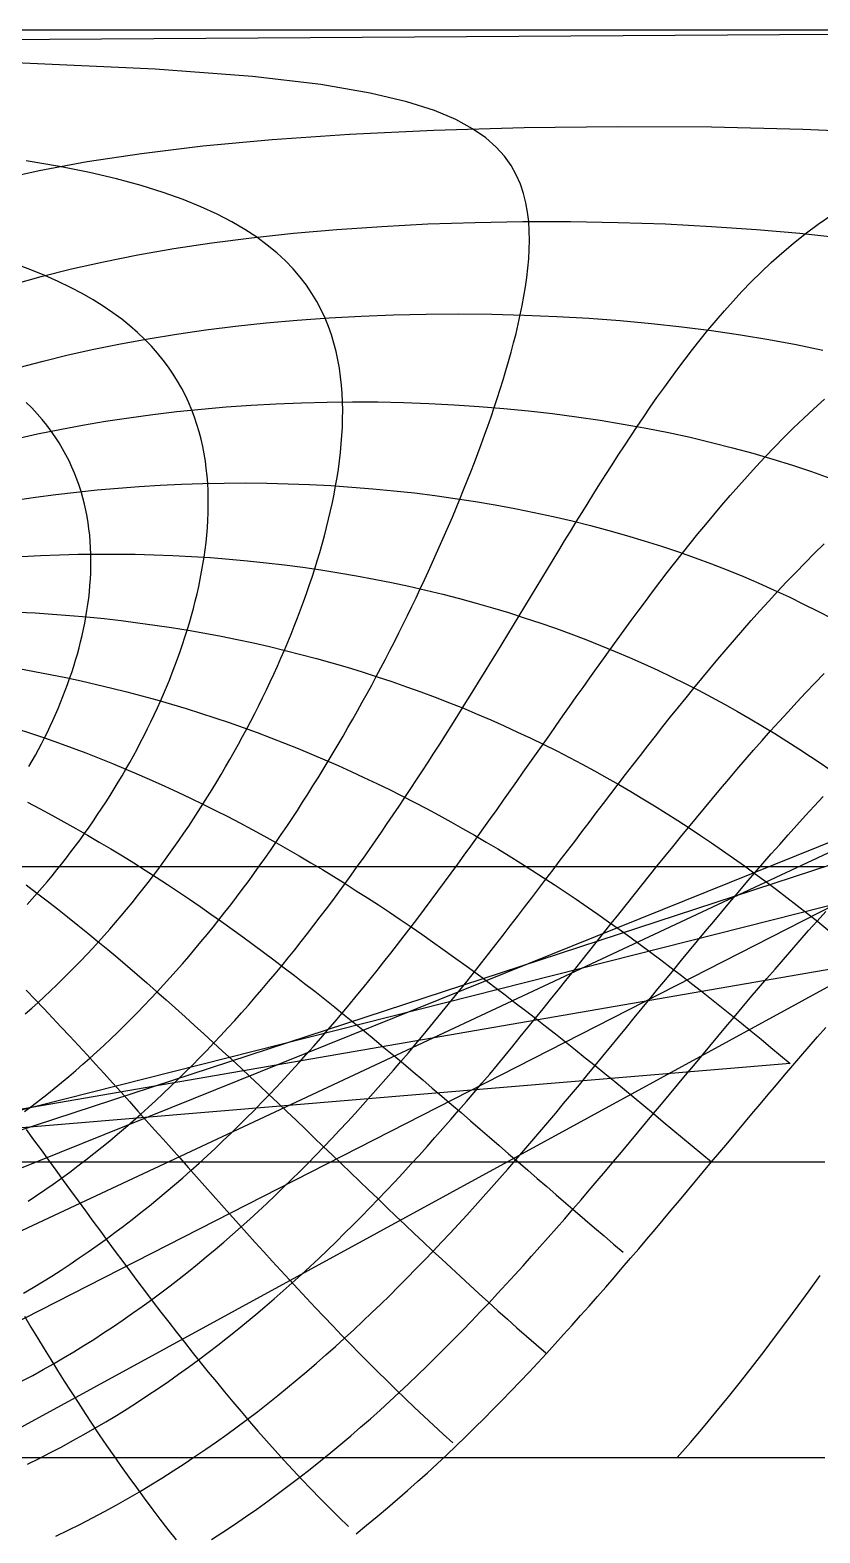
# Model space of a CAD drawing. Header units: millimetres. Extents: x -267 to 267, y -134 to 134.
# Drawn here: x 53.1 to 146.3, y -43.8 to 133.5 of the extents above; entities that cross this region are included whole.
import ezdxf

# ---------------------------------------------------------------- set-up
doc = ezdxf.new("R2010")
doc.units = ezdxf.units.MM
doc.layers.add('ENGRAVE', color=7, linetype='Continuous')
doc.layers.add('GUIDE', color=3, linetype='Continuous')

msp = doc.modelspace()

# ---------------------------------------------------------------- linework, layer by layer
at = {"layer": 'ENGRAVE'}
for points in [[(227.6253, 133.5177), (0, 132.0342)], [(82.1161, 37.6798), (82.757, 38.6189), (83.3926, 39.5629), (84.0229, 40.5116), (84.6479, 41.4649), (85.2677, 42.4228), (85.8823, 43.385), (86.4918, 44.3517), (87.0963, 45.3226), (87.6956, 46.2977), (88.2899, 47.277), (88.8793, 48.2602), (89.4636, 49.2474), (90.043, 50.2384), (90.6175, 51.2333), (91.1871, 52.2318), (91.7518, 53.2339), (92.3117, 54.2397), (92.8667, 55.2489), (93.4168, 56.2615), (93.9622, 57.2774), (94.5027, 58.2966), (95.0383, 59.319), (95.5692, 60.3445), (96.0952, 61.3731), (96.6163, 62.4047), (97.1326, 63.4391), (97.644, 64.4765), (98.1504, 65.5166), (98.6519, 66.5595), (99.1484, 67.605), (99.6398, 68.6532), (100.1262, 69.7038), (100.6073, 70.757), (101.0832, 71.8126), (101.5538, 72.8705), (102.0189, 73.9308), (102.4785, 74.9932), (102.9324, 76.0579), (103.3806, 77.1247), (103.8228, 78.1936), (104.2589, 79.2645), (104.6887, 80.3373), (105.112, 81.412), (105.5286, 82.4886), (105.9382, 83.567), (106.3405, 84.6471), (106.7353, 85.7289), (107.1221, 86.8123), (107.5007, 87.8973), (107.8705, 88.9838), (108.2311, 90.0717), (108.582, 91.1611), (108.9225, 92.2517), (109.252, 93.3437), (109.5698, 94.4369), (109.875, 95.5312), (110.1666, 96.6267), (110.4436, 97.7231), (110.7047, 98.8206), (110.9486, 99.9189), (111.1738, 101.0181), (111.3783, 102.118), (111.5602, 103.2186), (111.717, 104.3197), (111.846, 105.4214), (111.9439, 106.5234), (112.0069, 107.6257), (112.0306, 108.7281), (112.0096, 109.8306), (111.9375, 110.9329), (111.8068, 112.0349), (111.6081, 113.1363), (111.33, 114.2369), (110.9584, 115.3363), (110.4754, 116.4343), (109.8585, 117.5303), (109.0788, 118.6238), (108.0983, 119.7139), (106.8662, 120.7996), (105.3141, 121.8797), (103.3465, 122.952), (100.8276, 124.0139), (97.5588, 125.0613), (93.2413, 126.0879), (87.4122, 127.0835), (79.3408, 128.0311), (67.8829, 128.9008), (51.415, 129.6397)], [(49.2523, 115.8612), (54.2097, 116.9659), (59.8451, 118.0081), (66.2508, 118.9744), (73.5119, 119.8487), (81.6887, 120.6121), (90.7909, 121.2441), (100.7482, 121.7235), (111.3866, 122.0312), (122.4269, 122.1531), (133.5177, 122.0835)], [(133.5177, 122.0835), (144.2979, 121.8256), (154.4638, 121.3915)], [(73.5156, 42.2032), (74.0629, 43.0721), (74.6036, 43.9457), (75.1375, 44.824), (75.6646, 45.7067), (76.1848, 46.5938), (76.6981, 47.4853), (77.2044, 48.381), (77.7037, 49.2808), (78.1959, 50.1847), (78.6809, 51.0926), (79.1587, 52.0043), (79.6292, 52.9198), (80.0922, 53.8391), (80.5478, 54.7619), (80.9957, 55.6883), (81.4359, 56.6181), (81.8682, 57.5513), (82.2926, 58.4878), (82.7088, 59.4274), (83.1168, 60.3702), (83.5163, 61.316), (83.9072, 62.2647), (84.2893, 63.2163), (84.6624, 64.1706), (85.0263, 65.1277), (85.3807, 66.0873), (85.7254, 67.0494), (86.0601, 68.014), (86.3846, 68.9809), (86.6984, 69.9501), (87.0014, 70.9214), (87.2931, 71.8948), (87.5731, 72.8702), (87.841, 73.8474), (88.0965, 74.8265), (88.3389, 75.8073), (88.5677, 76.7896), (88.7825, 77.7735), (88.9826, 78.7587), (89.1674, 79.7453), (89.336, 80.733), (89.4879, 81.7218), (89.6221, 82.7115), (89.7378, 83.7021), (89.8339, 84.6934), (89.9095, 85.6852), (89.9633, 86.6775), (89.9942, 87.67), (90.0007, 88.6627), (89.9814, 89.6553), (89.9347, 90.6477), (89.8587, 91.6397), (89.7515, 92.6311), (89.611, 93.6217), (89.4349, 94.6112), (89.2205, 95.5995), (88.965, 96.5862), (88.6653, 97.571), (88.3178, 98.5536), (87.9188, 99.5337), (87.4638, 100.5109), (86.9482, 101.4847), (86.3667, 102.4547), (85.7132, 103.4204), (84.9813, 104.3811), (84.1635, 105.3362), (83.2514, 106.2849), (82.2359, 107.2265), (81.1063, 108.1599), (79.851, 109.0841), (78.4568, 109.9977), (76.9089, 110.8996), (75.1907, 111.7879), (73.2835, 112.6608), (71.167, 113.5161), (68.8181, 114.3515), (66.2122, 115.164), (63.3223, 115.9503), (60.12, 116.7065), (56.5764, 117.4285), (52.6629, 118.1111)], [(90.2785, 32.8363), (91.0018, 33.8331), (91.7211, 34.8346), (92.4366, 35.8406), (93.1484, 36.8511), (93.8565, 37.8659), (94.5611, 38.8849), (95.2624, 39.9081), (95.9604, 40.9354), (96.6554, 41.9667), (97.3474, 43.0019), (98.0365, 44.0409), (98.723, 45.0837), (99.4069, 46.1301), (100.0884, 47.1801), (100.7677, 48.2335), (101.4448, 49.2904), (102.12, 50.3506), (102.7935, 51.4141), (103.4652, 52.4808), (104.1356, 53.5506), (104.8046, 54.6234), (105.4725, 55.6992), (106.1395, 56.7779), (106.8057, 57.8594), (107.4713, 58.9436), (108.1367, 60.0306), (108.8018, 61.1202), (109.4671, 62.2123), (110.1326, 63.3069), (110.7987, 64.404), (111.4656, 65.5034), (112.1335, 66.6051), (112.8027, 67.709), (113.4735, 68.8151), (114.1462, 69.9233), (114.8212, 71.0335), (115.4987, 72.1457), (116.1791, 73.2598), (116.8628, 74.3758), (117.5502, 75.4936), (118.2418, 76.6131), (118.9379, 77.7342), (119.6391, 78.857), (120.346, 79.9812), (121.059, 81.107), (121.7788, 82.2341), (122.5061, 83.3626), (123.2416, 84.4923), (123.9861, 85.6233), (124.7405, 86.7553), (125.5056, 87.8885), (126.2825, 89.0225), (127.0724, 90.1575), (127.8765, 91.2933), (128.6962, 92.4298), (129.533, 93.5669), (130.3886, 94.7046), (131.265, 95.8427), (132.1641, 96.9811), (133.0886, 98.1197), (134.041, 99.2584), (135.0245, 100.3969), (136.0425, 101.5353), (137.099, 102.6732), (138.1986, 103.8105), (139.3467, 104.947), (140.5494, 106.0824), (141.8138, 107.2164), (143.1485, 108.3488), (144.5633, 109.479), (146.0702, 110.6067), (147.6833, 111.7314)], [(51.0835, 103.4995), (54.4414, 104.4444), (58.0104, 105.3449), (61.7997, 106.1963), (65.8164, 106.994), (70.0645, 107.733), (74.5445, 108.4081), (79.2519, 109.014), (84.1766, 109.5455), (89.3017, 109.9975), (94.6039, 110.3654), (100.0525, 110.6451), (105.611, 110.8333), (111.2374, 110.9278), (116.8867, 110.9273), (122.5127, 110.832), (128.0703, 110.6429), (133.5177, 110.3623)], [(133.5177, 110.3623), (138.8183, 109.9936), (143.9416, 109.5408), (148.8642, 109.0086)], [(64.4271, 46.3413), (64.8726, 47.1263), (65.31, 47.9155), (65.7393, 48.7089), (66.1604, 49.5063), (66.5731, 50.3078), (66.9773, 51.1131), (67.3729, 51.9222), (67.7598, 52.735), (68.1378, 53.5513), (68.5067, 54.3712), (68.8664, 55.1944), (69.2167, 56.0209), (69.5575, 56.8506), (69.8884, 57.6833), (70.2094, 58.519), (70.5202, 59.3576), (70.8206, 60.199), (71.1103, 61.043), (71.3892, 61.8895), (71.6568, 62.7386), (71.913, 63.5899), (72.1574, 64.4435), (72.3897, 65.2991), (72.6097, 66.1568), (72.8168, 67.0164), (73.0108, 67.8777), (73.1912, 68.7406), (73.3577, 69.6051), (73.5098, 70.4709), (73.6469, 71.338), (73.7687, 72.2063), (73.8746, 73.0755), (73.9639, 73.9455), (74.0361, 74.8163), (74.0906, 75.6876), (74.1267, 76.5593), (74.1437, 77.4312), (74.1407, 78.3032), (74.1171, 79.1751), (74.0718, 80.0467), (74.0041, 80.9178), (73.9128, 81.7882), (73.7971, 82.6577), (73.6557, 83.5261), (73.4875, 84.3931), (73.2911, 85.2586), (73.0654, 86.1222), (72.8088, 86.9838), (72.5198, 87.8429), (72.1967, 88.6993), (71.8379, 89.5528), (71.4415, 90.4028), (71.0054, 91.2492), (70.5277, 92.0914), (70.0059, 92.9292), (69.4379, 93.7619), (68.8209, 94.5893), (68.1522, 95.4106), (67.4291, 96.2256), (66.6484, 97.0334), (65.8069, 97.8336), (64.9012, 98.6254), (63.9277, 99.4081), (62.8824, 100.1809), (61.7616, 100.943), (60.5609, 101.6935), (59.2762, 102.4314), (57.9029, 103.1556), (56.4364, 103.8651), (54.8723, 104.5586), (53.2058, 105.2348), (51.4323, 105.8923)], [(51.8128, 93.7073), (54.6576, 94.4697), (57.6046, 95.1928), (60.654, 95.8744), (63.8049, 96.5122), (67.0552, 97.1039), (70.402, 97.6473), (73.8408, 98.14), (77.3661, 98.58), (80.9708, 98.9651), (84.6464, 99.2937), (88.3833, 99.5639), (92.1706, 99.7744), (95.9964, 99.9241), (99.8479, 100.0122), (103.7118, 100.0381), (107.5746, 100.0018), (111.4227, 99.9034), (115.2429, 99.7435), (119.0226, 99.5229), (122.75, 99.2428), (126.4144, 98.9047), (130.0064, 98.5103), (133.5177, 98.0614)], [(133.5177, 98.0614), (136.9415, 97.56), (140.2725, 97.0085), (143.5064, 96.4089), (146.6404, 95.7636)], [(51.4466, 85.3162), (54.0105, 85.8856), (56.6279, 86.4195), (59.2971, 86.9166), (62.0159, 87.3757), (64.7818, 87.7956), (67.5915, 88.1753), (70.4418, 88.5138), (73.3287, 88.81), (76.2479, 89.0632), (79.1947, 89.2725), (82.1643, 89.4375), (85.1514, 89.5574), (88.1505, 89.6321), (91.1561, 89.6612), (94.1624, 89.6447), (97.1639, 89.5826), (100.1548, 89.4752), (103.1298, 89.3226), (106.0834, 89.1255), (109.0107, 88.8844), (111.907, 88.6), (114.7678, 88.2731), (117.5891, 87.9047), (120.3675, 87.4958), (123.0996, 87.0474), (125.7828, 86.5607), (128.4147, 86.0369), (130.9935, 85.4772), (133.5177, 84.8828)], [(54.8177, 50.0236), (55.157, 50.7099), (55.4873, 51.3998), (55.8086, 52.0932), (56.1207, 52.7899), (56.4234, 53.4898), (56.7166, 54.1929), (57.0001, 54.8991), (57.2737, 55.6082), (57.5372, 56.32), (57.7904, 57.0346), (58.0331, 57.7518), (58.2651, 58.4714), (58.4861, 59.1934), (58.696, 59.9176), (58.8944, 60.6439), (59.0812, 61.3722), (59.2559, 62.1023), (59.4185, 62.8342), (59.5685, 63.5677), (59.7057, 64.3027), (59.8297, 65.039), (59.9402, 65.7765), (60.0369, 66.515), (60.1194, 67.2545), (60.1873, 67.9947), (60.2403, 68.7356), (60.2778, 69.4769), (60.2995, 70.2185), (60.3049, 70.9602), (60.2935, 71.702), (60.2649, 72.4435), (60.2186, 73.1846), (60.1539, 73.9252), (60.0703, 74.665), (59.9673, 75.4039), (59.8442, 76.1416), (59.7004, 76.8779), (59.5352, 77.6127), (59.3479, 78.3457), (59.1378, 79.0766), (58.9041, 79.8053), (58.646, 80.5314), (58.3628, 81.2547), (58.0535, 81.9749), (57.7174, 82.6918), (57.3533, 83.4051), (56.9605, 84.1144), (56.5378, 84.8194), (56.0844, 85.5198), (55.599, 86.2152), (55.0807, 86.9053), (54.5283, 87.5897), (53.9406, 88.2679), (53.3165, 88.9397), (52.6547, 89.6044)], [(98.0614, 27.732), (98.8548, 28.7752), (99.6453, 29.8226), (100.4333, 30.874), (101.2188, 31.9295), (102.0021, 32.9889), (102.7834, 34.0521), (103.5629, 35.1189), (104.3408, 36.1894), (105.1173, 37.2634), (105.8926, 38.3408), (106.667, 39.4215), (107.4408, 40.5054), (108.214, 41.5924), (108.987, 42.6825), (109.7601, 43.7756), (110.5334, 44.8715), (111.3074, 45.9701), (112.0821, 47.0715), (112.858, 48.1754), (113.6353, 49.2818), (114.4143, 50.3907), (115.1954, 51.5018), (115.9789, 52.6153), (116.765, 53.7308), (117.5543, 54.8485), (118.347, 55.9681), (119.1435, 57.0896), (119.9443, 58.2129), (120.7498, 59.3379), (121.5604, 60.4646), (122.3767, 61.5927), (123.199, 62.7223), (124.028, 63.8533), (124.8642, 64.9855), (125.7081, 66.1188), (126.5605, 67.2532), (127.4219, 68.3885), (128.293, 69.5246), (129.1747, 70.6615), (130.0677, 71.7989), (130.9728, 72.9369), (131.891, 74.0752), (132.8232, 75.2137), (133.7705, 76.3524), (134.734, 77.491), (135.7149, 78.6294), (136.7145, 79.7675), (137.7342, 80.9051), (138.7754, 82.042), (139.8399, 83.178), (140.9295, 84.313), (142.046, 85.4466), (143.1915, 86.5788), (144.3684, 87.7091), (145.5791, 88.8375), (146.8264, 89.9635)], [(133.5177, 84.8828), (135.9862, 84.2551), (138.3982, 83.5953), (140.7533, 82.9046), (143.0514, 82.1843), (145.2927, 81.4358), (147.4775, 80.6601)], [(51.3723, 78.0489), (53.751, 78.4037), (56.155, 78.726), (58.582, 79.0154), (61.03, 79.2712), (63.4966, 79.4931), (65.9794, 79.6805), (68.4757, 79.8332), (70.9829, 79.9507), (73.4982, 80.0329), (76.0187, 80.0796), (78.5416, 80.0907), (81.0639, 80.0663), (83.5828, 80.0062), (86.0954, 79.9107), (88.5988, 79.78), (91.0903, 79.6142), (93.5673, 79.4138), (96.0272, 79.1792), (98.4676, 78.9107), (100.8862, 78.6089), (103.281, 78.2743), (105.6498, 77.9076), (107.9911, 77.5093), (110.303, 77.0802), (112.5844, 76.6211), (114.8338, 76.1325), (117.0502, 75.6153), (119.2327, 75.0702), (121.3806, 74.4981), (123.4932, 73.8998), (125.5702, 73.276), (127.6112, 72.6276), (129.6161, 71.9553), (131.5849, 71.2599), (133.5177, 70.5423)], [(244.0152, 73.4772), (-22.56, -72.0247)], [(105.5282, 22.4202), (106.3787, 23.4995), (107.2273, 24.5824), (108.0744, 25.6688), (108.9201, 26.7585), (109.7648, 27.8514), (110.6086, 28.9474), (111.4519, 30.0465), (112.2949, 31.1484), (113.1379, 32.2531), (113.9812, 33.3606), (114.8251, 34.4705), (115.6699, 35.583), (116.5159, 36.6978), (117.3634, 37.8149), (118.2128, 38.9341), (119.0644, 40.0554), (119.9185, 41.1786), (120.7755, 42.3036), (121.6357, 43.4303), (122.4996, 44.5587), (123.3675, 45.6885), (124.2399, 46.8197), (125.1172, 47.9522), (125.9998, 49.0859), (126.8882, 50.2206), (127.7828, 51.3563), (128.6843, 52.4928), (129.593, 53.6299), (130.5096, 54.7676), (131.4345, 55.9058), (132.3686, 57.0442), (133.3122, 58.1828), (134.2662, 59.3215), (135.2312, 60.46), (136.2079, 61.5983), (137.1971, 62.7362), (138.1997, 63.8735), (139.2165, 65.01), (140.2483, 66.1456), (141.2962, 67.2801), (142.3612, 68.4134), (143.4444, 69.5451), (144.5469, 70.6751), (145.6699, 71.8032), (146.8147, 72.9291)], [(52.143, 71.4105), (54.3607, 71.5285), (56.5844, 71.6177), (58.8125, 71.678), (61.0433, 71.7092), (63.2751, 71.7113), (65.5061, 71.6844), (67.7347, 71.6283), (69.9592, 71.5433), (72.1778, 71.4295), (74.389, 71.2869), (76.5911, 71.1159), (78.7826, 70.9167), (80.9621, 70.6894), (83.128, 70.4345), (85.279, 70.1524), (87.4139, 69.8432), (89.5314, 69.5076), (91.6305, 69.1459), (93.7102, 68.7585), (95.7694, 68.3459), (97.8073, 67.9087), (99.8233, 67.4473), (101.8165, 66.9623), (103.7865, 66.4542), (105.7328, 65.9235), (107.6548, 65.3709), (109.5524, 64.7967), (111.4252, 64.2018), (113.2731, 63.5864), (115.0959, 62.9513), (116.8936, 62.2971), (118.6662, 61.6241), (120.4138, 60.9331), (122.1365, 60.2246), (123.8345, 59.499), (125.508, 58.757), (127.1572, 57.999), (128.7824, 57.2256), (130.384, 56.4372), (131.9623, 55.6344), (133.5177, 54.8177)], [(133.5177, 70.5423), (135.4146, 69.8033), (137.2758, 69.0435), (139.1019, 68.2637), (140.8931, 67.4647), (142.6501, 66.6472), (144.3732, 65.8119), (146.0633, 64.9594), (147.7209, 64.0905)], [(223.0391, 68.6466), (-43.1947, -67.2723)], [(51.6764, 64.8631), (53.7227, 64.7568), (55.7635, 64.6261), (57.7978, 64.4709), (59.8246, 64.2915), (61.8428, 64.088), (63.8514, 63.8608), (65.8494, 63.61), (67.8361, 63.336), (69.8104, 63.0389), (71.7717, 62.7191), (73.7192, 62.377), (75.6521, 62.0128), (77.5698, 61.627), (79.4718, 61.2199), (81.3574, 60.7918), (83.2262, 60.3433), (85.0777, 59.8746), (86.9117, 59.3862), (88.7276, 58.8785), (90.5253, 58.3519), (92.3046, 57.8069), (94.0651, 57.2438), (95.8069, 56.6632), (97.5298, 56.0654), (99.2337, 55.4508), (100.9187, 54.82), (102.5847, 54.1733), (104.2319, 53.5112), (105.8602, 52.8341), (107.4699, 52.1423), (109.061, 51.4364), (110.6338, 50.7167), (112.1884, 49.9836), (113.7252, 49.2376), (115.2442, 48.479), (116.7457, 47.7082), (118.2302, 46.9255), (119.6977, 46.1315), (121.1487, 45.3263), (122.5835, 44.5104), (124.0024, 43.6842), (125.4056, 42.8479), (126.7936, 42.0019), (128.1668, 41.1466), (129.5254, 40.2822), (130.8698, 39.4091), (132.2005, 38.5276), (133.5177, 37.6379)], [(203.8087, 62.917), (-62.1963, -61.6464)], [(51.7788, 58.1947), (53.6416, 57.8601), (55.4922, 57.5057), (57.3301, 57.1317), (59.1549, 56.7385), (60.9661, 56.3264), (62.7633, 55.8958), (64.5462, 55.4469), (66.3146, 54.9801), (68.068, 54.4957), (69.8063, 53.9942), (71.5294, 53.4759), (73.2369, 52.941), (74.9289, 52.3901), (76.6051, 51.8234), (78.2657, 51.2414), (79.9104, 50.6443), (81.5394, 50.0326), (83.1526, 49.4066), (84.7501, 48.7668), (86.332, 48.1133), (87.8983, 47.4467), (89.4493, 46.7672), (90.9849, 46.0753), (92.5055, 45.3712), (94.0111, 44.6553), (95.5019, 43.9279), (96.9783, 43.1894), (98.4403, 42.4401), (99.8882, 41.6804), (101.3222, 40.9105), (102.7427, 40.1308), (104.1499, 39.3415), (105.544, 38.543), (106.9253, 37.7357), (108.2941, 36.9196), (109.6508, 36.0953), (110.9955, 35.2629), (112.3286, 34.4227), (113.6504, 33.5749), (114.9613, 32.72), (116.2614, 31.8581), (117.5512, 30.9894), (118.8309, 30.1143), (120.1009, 29.233), (121.3614, 28.3457), (122.6129, 27.4526), (123.8555, 26.5541), (125.0896, 25.6502), (126.3156, 24.7413), (127.5338, 23.8276), (128.7444, 22.9093), (129.9478, 21.9866), (131.1442, 21.0596), (132.3341, 20.1287), (133.5177, 19.1941)], [(112.7434, 16.949), (113.6381, 18.0552), (114.5316, 19.1643), (115.4244, 20.2759), (116.3166, 21.3901), (117.2087, 22.5068), (118.1009, 23.6256), (118.9935, 24.7467), (119.8868, 25.8698), (120.7813, 26.9948), (121.6771, 28.1215), (122.5747, 29.25), (123.4743, 30.38), (124.3764, 31.5114), (125.2813, 32.6441), (126.1894, 33.778), (127.101, 34.913), (128.0166, 36.0488), (128.9366, 37.1855), (129.8613, 38.3228), (130.7912, 39.4607), (131.7268, 40.5989), (132.6684, 41.7374), (133.6166, 42.8761), (134.5719, 44.0147), (135.5348, 45.1532), (136.5058, 46.2914), (137.4854, 47.4291), (138.4742, 48.5662), (139.4728, 49.7025), (140.4818, 50.8378), (141.5019, 51.9721), (142.5337, 53.1051), (143.5779, 54.2366), (144.6352, 55.3664), (145.7065, 56.4944), (146.7924, 57.6203)], [(133.5177, 54.8177), (135.0506, 53.9875), (136.5614, 53.1443), (138.0506, 52.2885), (139.5185, 51.4206), (140.9658, 50.541), (142.3928, 49.6502), (143.8001, 48.7484), (145.1881, 47.8362), (146.5573, 46.9139), (147.9083, 45.9819), (149.2415, 45.0405), (150.5574, 44.0901), (151.8565, 43.1311), (153.1394, 42.1638), (154.4066, 41.1884), (155.6584, 40.2053), (156.8954, 39.2149), (158.1182, 38.2174), (159.3271, 37.213), (160.5227, 36.2021), (161.7054, 35.185), (162.8758, 34.1619), (-103.0012, -33.133)], [(188.2816, 54.1413), (-77.6327, -52.9665)], [(51.4965, 51.137), (53.1645, 50.5879), (54.8177, 50.0236), (56.4562, 49.4447), (58.0799, 48.8514), (59.6888, 48.244), (61.2829, 47.623), (62.8623, 46.9887), (64.4271, 46.3413), (65.9774, 45.6813), (67.5133, 45.009), (69.0349, 44.3247), (70.5423, 43.6288), (72.0358, 42.9215), (73.5156, 42.2032), (74.9817, 41.4742), (76.4344, 40.7348), (77.874, 39.9854), (79.3007, 39.2262), (80.7146, 38.4576), (82.1161, 37.6798), (83.5055, 36.8931), (84.8828, 36.0978), (86.2486, 35.2942), (87.6029, 34.4826), (88.9461, 33.6632), (90.2785, 32.8363), (91.6003, 32.0022), (92.9118, 31.1611), (94.2134, 30.3133), (95.5054, 29.459), (96.7879, 28.5985), (98.0614, 27.732), (99.326, 26.8598), (100.5822, 25.982), (101.8303, 25.0989), (103.0704, 24.2108), (104.3029, 23.3178), (105.5282, 22.4202), (106.7464, 21.5182), (107.958, 20.612), (109.1632, 19.7017), (110.3623, 18.7877), (111.5556, 17.87), (112.7434, 16.949), (113.9261, 16.0247), (115.1038, 15.0974), (116.2769, 14.1673), (117.4457, 13.2346), (118.6104, 12.2994), (119.7714, 11.3619), (120.929, 10.4224), (122.0835, 9.4809), (123.235, 8.5377), (124.384, 7.593), (125.5307, 6.6469), (126.6754, 5.6995), (127.8184, 4.7512), (128.96, 3.802), (130.1004, 2.8521), (131.24, 1.9017), (132.379, 0.9509), (133.5177, 0)], [(52.9931, 46.6494), (53.3747, 47.3162), (53.7481, 47.9872), (54.1132, 48.6622), (54.4697, 49.341), (54.8177, 50.0236)], [(52.7679, 30.3554), (53.3701, 31.021), (53.9657, 31.6931), (54.5547, 32.3717), (55.1372, 33.0564), (55.713, 33.7474), (56.282, 34.4445), (56.8444, 35.1475), (57.3999, 35.8564), (57.9485, 36.5711), (58.4903, 37.2914), (59.025, 38.0174), (59.5527, 38.7487), (60.0733, 39.4855), (60.5867, 40.2275), (61.0929, 40.9747), (61.5918, 41.727), (62.0833, 42.4842), (62.5673, 43.2463), (63.0438, 44.0131), (63.5127, 44.7847), (63.9738, 45.5608), (64.4271, 46.3413)], [(175.2004, 44.1048), (-90.6866, -43.0097)], [(119.7714, 11.3619), (120.6974, 12.4867), (121.6228, 13.6134), (122.5481, 14.7417), (123.4735, 15.8717), (124.3994, 17.0031), (125.326, 18.1359), (126.2539, 19.2699), (127.1832, 20.4049), (128.1144, 21.5408), (129.0478, 22.6776), (129.9837, 23.815), (130.9225, 24.9529), (131.8647, 26.0912), (132.8105, 27.2297), (133.7604, 28.3684), (134.7148, 29.507), (135.6741, 30.6455), (136.6386, 31.7836), (137.6089, 32.9212), (138.5854, 34.0582), (139.5684, 35.1944), (140.5586, 36.3297), (141.5563, 37.4639), (142.5621, 38.5968), (143.5764, 39.7283), (144.5999, 40.8582), (145.6329, 41.9862), (146.6761, 43.1123)], [(52.5574, 17.48), (53.3117, 18.1442), (54.0596, 18.8165), (54.8012, 19.4968), (55.5365, 20.185), (56.2655, 20.8811), (56.988, 21.5848), (57.7042, 22.296), (58.414, 23.0147), (59.1175, 23.7407), (59.8145, 24.4739), (60.5051, 25.2142), (61.1893, 25.9615), (61.8671, 26.7156), (62.5385, 27.4765), (63.2035, 28.244), (63.862, 29.018), (64.514, 29.7984), (65.1597, 30.5852), (65.7988, 31.3781), (66.4315, 32.1772), (67.0578, 32.9822), (67.6775, 33.7931), (68.2908, 34.6098), (68.8976, 35.4322), (69.4978, 36.2601), (70.0915, 37.0935), (70.6787, 37.9323), (71.2593, 38.7763), (71.8333, 39.6255), (72.4007, 40.4798), (72.9615, 41.339), (73.5156, 42.2032)], [(52.7982, 42.4439), (54.2461, 41.6842), (55.6803, 40.9144), (57.1008, 40.1347), (58.508, 39.3455), (59.9022, 38.547), (61.2836, 37.7397), (62.6525, 36.9237), (64.0092, 36.0994), (65.354, 35.267), (66.6871, 34.4269), (68.009, 33.5792), (69.3199, 32.7243), (70.6201, 31.8624), (71.9099, 30.9938), (73.1897, 30.1187), (74.4597, 29.2374), (75.7203, 28.3501), (76.9718, 27.4571), (78.2145, 26.5585), (79.4487, 25.6547), (80.6747, 24.7459), (81.8929, 23.8322), (83.1035, 22.9139), (84.3069, 21.9912), (85.5034, 21.0643), (86.6933, 20.1334), (87.877, 19.1987), (89.0546, 18.2605), (90.2266, 17.3189), (91.3932, 16.3741), (92.5547, 15.4263), (93.7115, 14.4756), (94.8639, 13.5224), (96.0121, 12.5668), (97.1565, 11.6088), (98.2973, 10.6488), (99.4349, 9.687), (100.5695, 8.7234), (101.7015, 7.7582), (102.8311, 6.7917), (103.9587, 5.824), (105.0845, 4.8553), (106.2089, 3.8858), (107.332, 2.9155), (108.4543, 1.9448), (109.5761, 0.9737), (110.6975, 0.0024), (111.8189, -0.9688), (112.9406, -1.9399), (114.0629, -2.9107), (115.1861, -3.8809), (116.3104, -4.8505), (117.4362, -5.8192), (118.5638, -6.7869), (119.6934, -7.7534), (120.8254, -8.7186), (121.96, -9.6822), (123.0976, -10.6441)], [(133.5177, 37.6379), (134.8218, 36.7405), (136.1133, 35.8355), (137.3924, 34.9232), (138.6595, 34.004), (139.9151, 33.078), (141.1595, 32.1456), (142.393, 31.207), (143.6161, 30.2625), (144.8291, 29.3122), (146.0324, 28.3565), (147.2262, 27.3956), (148.4111, 26.4296), (149.5873, 25.4589), (150.7553, 24.4836), (151.9153, 23.504), (-113.9676, -22.5203)], [(52.4825, 5.9511), (53.3649, 6.6151), (54.2406, 7.2887), (55.1096, 7.9717), (55.9718, 8.6639), (56.8273, 9.3652), (57.676, 10.0754), (58.518, 10.7945), (59.3534, 11.5223), (60.182, 12.2586), (61.004, 13.0032), (61.8194, 13.7562), (62.6282, 14.5173), (63.4304, 15.2863), (64.2261, 16.0633), (65.0153, 16.8479), (65.798, 17.6402), (66.5743, 18.4399), (67.3442, 19.2469), (68.1078, 20.0612), (68.865, 20.8826), (69.616, 21.7109), (70.3608, 22.5461), (71.0994, 23.3879), (71.8319, 24.2364), (72.5583, 25.0914), (73.2787, 25.9528), (73.9931, 26.8203), (74.7015, 27.6941), (75.4041, 28.5739), (76.1008, 29.4595), (76.7917, 30.351), (77.4769, 31.2483), (78.1563, 32.1511), (78.8302, 33.0594), (79.4984, 33.9731), (80.161, 34.892), (80.8182, 35.8162), (81.4699, 36.7455), (82.1161, 37.6798)], [(51.9235, 34.863), (53.4071, 34.863), (54.8906, 34.863), (56.3741, 34.863), (57.8577, 34.863), (59.3412, 34.863), (60.8247, 34.863), (62.3083, 34.863), (63.7918, 34.863), (65.2753, 34.863), (66.7588, 34.863), (68.2424, 34.863), (69.7259, 34.863), (71.2094, 34.863), (72.693, 34.863), (74.1765, 34.863), (75.66, 34.863), (77.1436, 34.863), (78.6271, 34.863), (80.1106, 34.863), (81.5941, 34.863), (83.0777, 34.863), (84.5612, 34.863), (86.0447, 34.863), (87.5283, 34.863), (89.0118, 34.863), (90.4953, 34.863), (91.9789, 34.863), (93.4624, 34.863), (94.9459, 34.863), (96.4294, 34.863), (97.913, 34.863), (99.3965, 34.863), (100.88, 34.863), (102.3636, 34.863), (103.8471, 34.863), (105.3306, 34.863), (106.8142, 34.863), (108.2977, 34.863), (109.7812, 34.863), (111.2647, 34.863), (112.7483, 34.863), (114.2318, 34.863), (115.7153, 34.863), (117.1989, 34.863), (118.6824, 34.863), (120.1659, 34.863), (121.6494, 34.863), (123.133, 34.863), (124.6165, 34.863), (126.1, 34.863), (127.5836, 34.863), (129.0671, 34.863), (130.5506, 34.863), (132.0342, 34.863), (133.5177, 34.863)], [(133.5177, 34.863), (135.0012, 34.863), (136.4847, 34.863), (137.9683, 34.863), (139.4518, 34.863), (140.9353, 34.863), (142.4189, 34.863), (143.9024, 34.863), (145.3859, 34.863), (146.8695, 34.863)], [(52.6534, 32.6834), (53.8931, 31.7483), (55.1222, 30.8072), (56.3409, 29.8602), (57.5497, 28.9076), (58.749, 27.9496), (59.939, 26.9865), (61.1202, 26.0185), (62.2928, 25.0458), (63.4574, 24.0687), (64.6141, 23.0873), (65.7635, 22.1019), (66.9057, 21.1126), (68.0412, 20.1197), (69.1704, 19.1233), (70.2934, 18.1238), (71.4108, 17.1211), (72.5227, 16.1156), (73.6297, 15.1074), (74.7319, 14.0967), (75.8297, 13.0837), (76.9235, 12.0686), (78.0136, 11.0515), (79.1002, 10.0326), (80.1838, 9.012), (81.2645, 7.9901), (82.3429, 6.9668), (83.4191, 5.9424), (84.4935, 4.9171), (85.5664, 3.891), (86.6381, 2.8643), (87.7089, 1.8371), (88.7791, 0.8097), (89.8492, -0.2179), (90.9193, -1.2455), (91.9897, -2.2728), (93.0609, -3.2998), (94.133, -4.3263), (95.2065, -5.3521), (96.2817, -6.377), (97.3587, -7.4009), (98.4381, -8.4237), (99.52, -9.445), (100.6048, -10.4649), (101.6928, -11.4831), (102.7844, -12.4993), (103.8799, -13.5136), (104.9795, -14.5257), (106.0837, -15.5353), (107.1928, -16.5424), (108.307, -17.5467), (109.4267, -18.5481), (110.5523, -19.5463), (111.6841, -20.5412), (112.8224, -21.5326), (113.9676, -22.5203)], [(52.8873, -4.6413), (53.8849, -3.9723), (54.875, -3.2925), (55.8573, -2.6021), (56.8321, -1.9014), (57.7992, -1.1905), (58.7588, -0.4695), (59.7108, 0.2613), (60.6554, 1.0018), (61.5924, 1.7519), (62.5221, 2.5113), (63.4445, 3.2799), (64.3595, 4.0576), (65.2673, 4.8441), (66.1679, 5.6393), (67.0615, 6.4431), (67.948, 7.2553), (68.8276, 8.0758), (69.7002, 8.9043), (70.5661, 9.7408), (71.4253, 10.5851), (72.2778, 11.437), (73.1238, 12.2964), (73.9634, 13.1632), (74.7966, 14.0372), (75.6235, 14.9183), (76.4442, 15.8064), (77.2589, 16.7013), (78.0675, 17.6028), (78.8703, 18.5109), (79.6673, 19.4254), (80.4587, 20.3463), (81.2444, 21.2733), (82.0247, 22.2063), (82.7997, 23.1453), (83.5693, 24.0901), (84.3339, 25.0406), (85.0934, 25.9967), (85.848, 26.9582), (86.5977, 27.9251), (87.3428, 28.8973), (88.0833, 29.8746), (88.8193, 30.8569), (89.551, 31.8442), (90.2785, 32.8363)], [(126.6754, 5.6995), (127.6201, 6.835), (128.5647, 7.9713), (129.5096, 9.1084), (130.4552, 10.2461), (131.4017, 11.3842), (132.3495, 12.5227), (133.2991, 13.6613), (134.2506, 14.7999), (135.2045, 15.9385), (136.1612, 17.0768), (137.121, 18.2147), (138.0842, 19.352), (139.0513, 20.4887), (140.0227, 21.6245), (140.9986, 22.7593), (141.9796, 23.8929), (142.966, 25.0253), (143.9582, 26.1562), (144.9567, 27.2854), (145.9619, 28.4128), (146.9741, 29.5383)], [(52.3546, -15.4841), (53.4722, -14.8201), (54.5808, -14.1441), (55.6804, -13.4563), (56.771, -12.7568), (57.8527, -12.0459), (58.9255, -11.3238), (59.9894, -10.5907), (61.0445, -9.8468), (62.0908, -9.0923), (63.1285, -8.3274), (64.1576, -7.5523), (65.1782, -6.7671), (66.1904, -5.9722), (67.1942, -5.1677), (68.1899, -4.3537), (69.1773, -3.5306), (70.1568, -2.6983), (71.1283, -1.8572), (72.092, -1.0075), (73.0481, -0.1492), (73.9966, 0.7174), (74.9377, 1.5922), (75.8714, 2.475), (76.798, 3.3655), (77.7175, 4.2637), (78.6301, 5.1695), (79.536, 6.0825), (80.4352, 7.0027), (81.328, 7.9299), (82.2144, 8.864), (83.0947, 9.8049), (83.9689, 10.7522), (84.8372, 11.7061), (85.6998, 12.6661), (86.5568, 13.6324), (87.4084, 14.6046), (88.2547, 15.5827), (89.096, 16.5666), (89.9323, 17.556), (90.7638, 18.551), (91.5907, 19.5513), (92.4133, 20.5568), (93.2315, 21.5674), (94.0457, 22.5831), (94.8559, 23.6036), (95.6624, 24.6288), (96.4654, 25.6587), (97.265, 26.6932), (98.0614, 27.732)], [(52.1954, -25.8337), (53.4327, -25.1709), (54.6592, -24.4947), (55.8749, -23.8054), (57.0797, -23.1032), (58.2737, -22.3885), (59.4569, -21.6615), (60.6295, -20.9224), (61.7915, -20.1715), (62.943, -19.409), (64.0841, -18.6351), (65.2149, -17.8502), (66.3354, -17.0544), (67.4459, -16.248), (68.5465, -15.4312), (69.6372, -14.6043), (70.7182, -13.7674), (71.7897, -12.9208), (72.8518, -12.0647), (73.9047, -11.1993), (74.9485, -10.3249), (75.9834, -9.4416), (77.0096, -8.5497), (78.0272, -7.6494), (79.0363, -6.7407), (80.0373, -5.8241), (81.0303, -4.8996), (82.0154, -3.9674), (82.9928, -3.0277), (83.9628, -2.0807), (84.9255, -1.1266), (85.8811, -0.1655), (86.8298, 0.8023), (87.7718, 1.7768), (88.7073, 2.7577), (89.6366, 3.7448), (90.5597, 4.7381), (91.477, 5.7374), (92.3886, 6.7425), (93.2948, 7.7533), (94.1957, 8.7695), (95.0915, 9.7912), (95.9825, 10.818), (96.8689, 11.85), (97.7509, 12.8869), (98.6288, 13.9286), (99.5027, 14.975), (100.3728, 16.026), (101.2394, 17.0814), (102.1028, 18.1411), (102.9631, 19.2049), (103.8206, 20.2728), (104.6756, 21.3446), (105.5282, 22.4202)], [(52.67, 20.2648), (53.7112, 19.1812), (54.7463, 18.0948), (55.7757, 17.0059), (56.7997, 15.9146), (57.8188, 14.821), (58.8333, 13.7253), (59.8435, 12.6277), (60.8498, 11.5284), (61.8525, 10.4275), (62.8521, 9.3251), (63.8488, 8.2215), (64.843, 7.1168), (65.835, 6.0111), (66.8252, 4.9045), (67.814, 3.7973), (68.8015, 2.6896), (69.7883, 1.5816), (70.7745, 0.4733), (71.7607, -0.6351), (72.747, -1.7433), (73.7338, -2.8513), (74.7216, -3.959), (75.7105, -5.0661), (76.7009, -6.1725), (77.6932, -7.2781), (78.6878, -8.3827), (79.6849, -9.4861), (80.6849, -10.5883), (81.6882, -11.689), (82.695, -12.7881), (83.7058, -13.8854), (84.7209, -14.9807), (85.7407, -16.074), (86.7655, -17.165), (87.7957, -18.2536), (88.8317, -19.3395), (89.8738, -20.4227), (90.9225, -21.5029), (91.978, -22.5799), (93.0408, -23.6536), (94.1113, -24.7237), (95.1899, -25.7901), (96.277, -26.8526), (97.373, -27.911), (98.4783, -28.965), (99.5933, -30.0144), (100.7186, -31.059), (101.8544, -32.0986), (103.0012, -33.133)], [(133.5177, 19.1941), (134.6953, 18.2558), (135.8672, 17.3142), (137.0338, 16.3693), (138.1954, 15.4215), (139.3521, 14.4709), (140.5045, 13.5177), (141.6527, 12.562), (142.797, 11.6041), (-123.0976, -10.6441)], [(52.8275, -35.6379), (54.1843, -34.9676), (55.5278, -34.2827), (56.8579, -33.5835), (58.1748, -32.8705), (59.4784, -32.1439), (60.7688, -31.4039), (62.0462, -30.651), (63.3107, -29.8854), (64.5624, -29.1075), (65.8014, -28.3174), (67.0278, -27.5155), (68.2419, -26.7021), (69.4437, -25.8774), (70.6336, -25.0418), (71.8116, -24.1955), (72.9779, -23.3387), (74.1328, -22.4718), (75.2764, -21.595), (76.4089, -20.7086), (77.5307, -19.8127), (78.6418, -18.9077), (79.7426, -17.9938), (80.8332, -17.0712), (81.9139, -16.1402), (82.9849, -15.2009), (84.0464, -14.2537), (85.0988, -13.2986), (86.1421, -12.336), (87.1768, -11.366), (88.203, -10.3889), (89.2209, -9.4048), (90.2309, -8.4139), (91.2332, -7.4165), (92.228, -6.4127), (93.2155, -5.4026), (94.1961, -4.3866), (95.17, -3.3647), (96.1374, -2.3372), (97.0986, -1.3041), (98.0539, -0.2658), (99.0035, 0.7778), (99.9477, 1.8263), (100.8867, 2.8797), (101.8207, 3.9379), (102.7502, 5.0005), (103.6752, 6.0676), (104.5962, 7.1389), (105.5132, 8.2143), (106.4267, 9.2937), (107.3369, 10.3769), (108.244, 11.4638), (109.1483, 12.5542), (110.0502, 13.6481), (110.9498, 14.7453), (111.8474, 15.8456), (112.7434, 16.949)], [(133.5177, 0), (134.4687, 1.1386), (135.42, 2.2771), (136.3721, 3.4154), (137.3251, 4.5531), (138.2795, 5.6904), (139.2357, 6.8269), (140.1939, 7.9625), (141.1545, 9.0971), (142.1178, 10.2306), (143.0843, 11.3627), (144.0542, 12.4935), (145.028, 13.6226), (146.006, 14.7499), (146.9885, 15.8753)], [(56.1601, -44.1503), (57.6168, -43.4439), (59.0568, -42.7223), (60.4804, -41.986), (61.8875, -41.2353), (63.2784, -40.4707), (64.6532, -39.6924), (66.0121, -38.9009), (67.3552, -38.0964), (68.6829, -37.2794), (69.9952, -36.4502), (71.2925, -35.6091), (72.575, -34.7564), (73.843, -33.8925), (75.0966, -33.0177), (76.3363, -32.1324), (77.5622, -31.2367), (78.7746, -30.331), (79.9739, -29.4156), (81.1603, -28.4909), (82.3342, -27.5569), (83.4958, -26.6142), (84.6455, -25.6628), (85.7835, -24.7031), (86.9102, -23.7353), (88.0259, -22.7597), (89.1308, -21.7765), (90.2254, -20.786), (91.3099, -19.7883), (92.3847, -18.7838), (93.45, -17.7725), (94.5061, -16.7549), (95.5534, -15.7309), (96.5923, -14.701), (97.6229, -13.6652), (98.6456, -12.6238), (99.6608, -11.5769), (100.6687, -10.5248), (101.6696, -9.4676), (102.6639, -8.4055), (103.6518, -7.3387), (104.6337, -6.2674), (105.6099, -5.1917), (106.5806, -4.1117), (107.5462, -3.0278), (108.507, -1.9399), (109.4633, -0.8484), (110.4154, 0.2468), (111.3635, 1.3453), (112.3081, 2.4471), (113.2493, 3.5521), (114.1876, 4.66), (115.1232, 5.7707), (116.0563, 6.8841), (116.9874, 8.0001), (117.9168, 9.1185), (118.8447, 10.2391), (119.7714, 11.3619)], [(74.5084, -44.5318), (75.8712, -43.6509), (77.2162, -42.7586), (78.5439, -41.8553), (79.8545, -40.9413), (81.1485, -40.017), (82.4263, -39.0828), (83.6883, -38.139), (84.9349, -37.1858), (86.1665, -36.2237), (87.3835, -35.2529), (88.5864, -34.2737), (89.7755, -33.2865), (90.9513, -32.2915), (92.1141, -31.2889), (93.2644, -30.2791), (94.4026, -29.2623), (95.5291, -28.2387), (96.6442, -27.2087), (97.7484, -26.1724), (98.8421, -25.1301), (99.9256, -24.082), (100.9994, -23.0284), (102.0638, -21.9694), (103.1192, -20.9053), (104.1659, -19.8362), (105.2044, -18.7625), (106.235, -17.6842), (107.2581, -16.6015), (108.274, -15.5147), (109.2831, -14.4239), (110.2858, -13.3294), (111.2823, -12.2312), (112.2731, -11.1296), (113.2585, -10.0247), (114.2389, -8.9167), (115.2145, -7.8057), (116.1857, -6.692), (117.1528, -5.5756), (118.1163, -4.4568), (119.0764, -3.3356), (120.0334, -2.2123), (120.9878, -1.0869), (121.9397, 0.0403), (122.8896, 1.1693), (123.8378, 2.2998), (124.7846, 3.4318), (125.7304, 4.5651), (126.6754, 5.6995)], [(52.6673, 3.8246), (53.5408, 2.625), (54.4136, 1.4252), (55.286, 0.2252), (56.1583, -0.9748), (57.0309, -2.1747), (57.9041, -3.3743), (58.7783, -4.5736), (59.6538, -5.7724), (60.531, -6.9706), (61.4102, -8.1681), (62.2918, -9.3647), (63.1762, -10.5603), (64.0637, -11.7548), (64.9547, -12.948), (65.8495, -14.1397), (66.7485, -15.33), (67.6522, -16.5185), (68.5608, -17.7052), (69.4748, -18.89), (70.3945, -20.0726), (71.3204, -21.2529), (72.253, -22.4308), (73.1925, -23.6062), (74.1394, -24.7787), (75.0942, -25.9483), (76.0574, -27.1148), (77.0292, -28.2781), (78.0103, -29.4379), (79.0011, -30.594), (80.0021, -31.7463), (81.0137, -32.8945), (82.0366, -34.0385), (83.0711, -35.178), (84.1178, -36.3128), (85.1774, -37.4427), (86.2502, -38.5674), (87.337, -39.6868), (88.4382, -40.8004), (89.5546, -41.9082), (90.6866, -43.0097)], [(51.9235, 0), (53.4071, 0), (54.8906, 0), (56.3741, 0), (57.8577, 0), (59.3412, 0), (60.8247, 0), (62.3083, 0), (63.7918, 0), (65.2753, 0), (66.7588, 0), (68.2424, 0), (69.7259, 0), (71.2094, 0), (72.693, 0), (74.1765, 0), (75.66, 0), (77.1436, 0), (78.6271, 0), (80.1106, 0), (81.5941, 0), (83.0777, 0), (84.5612, 0), (86.0447, 0), (87.5283, 0), (89.0118, 0), (90.4953, 0), (91.9789, 0), (93.4624, 0), (94.9459, 0), (96.4294, 0), (97.913, 0), (99.3965, 0), (100.88, 0), (102.3636, 0), (103.8471, 0), (105.3306, 0), (106.8142, 0), (108.2977, 0), (109.7812, 0), (111.2647, 0), (112.7483, 0), (114.2318, 0), (115.7153, 0), (117.1989, 0), (118.6824, 0), (120.1659, 0), (121.6494, 0), (123.133, 0), (124.6165, 0), (126.1, 0), (127.5836, 0), (129.0671, 0), (130.5506, 0), (132.0342, 0), (133.5177, 0)], [(91.572, -43.856), (92.8205, -42.8493), (94.0528, -41.8349), (95.2694, -40.8131), (96.4708, -39.7843), (97.6575, -38.7488), (98.83, -37.7068), (99.989, -36.6586), (101.1348, -35.6044), (102.2681, -34.5446), (103.3892, -33.4793), (104.4986, -32.4089), (105.5969, -31.3335), (106.6845, -30.2534), (107.7618, -29.1688), (108.8293, -28.0799), (109.8875, -26.9869), (110.9367, -25.8901), (111.9775, -24.7895), (113.0101, -23.6855), (114.0352, -22.5782), (115.0529, -21.4678), (116.0639, -20.3545), (117.0683, -19.2384), (118.0667, -18.1197), (119.0595, -16.9986), (120.0469, -15.8753), (121.0294, -14.7499), (122.0074, -13.6226), (122.9811, -12.4935), (123.9511, -11.3627), (124.9175, -10.2306), (125.8809, -9.0971), (126.8415, -7.9625), (127.7997, -6.8269), (128.7558, -5.6904), (129.7103, -4.5531), (130.6633, -3.4154), (131.6153, -2.2771), (132.5667, -1.1386), (133.5177, 0)], [(133.5177, 0), (135.0012, 0), (136.4847, 0), (137.9683, 0), (139.4518, 0), (140.9353, 0), (142.4189, 0), (143.9024, 0), (145.3859, 0), (146.8695, 0)], [(129.4472, -34.863), (131.0143, -33.0751), (132.5424, -31.2873), (134.035, -29.4994), (135.4953, -27.7116), (136.9265, -25.9237), (138.3311, -24.1359), (139.7117, -22.348), (141.0707, -20.5602), (142.4103, -18.7724), (143.7325, -16.9845), (145.0393, -15.1967), (146.3327, -13.4088)], [(52.4552, -18.1983), (53.2243, -19.4781), (53.9989, -20.7564), (54.7792, -22.033), (55.5658, -23.3078), (56.359, -24.5807), (57.1593, -25.8516), (57.9672, -27.1203), (58.7831, -28.3866), (59.6074, -29.6506), (60.4407, -30.9119), (61.2835, -32.1705), (62.1362, -33.4262), (62.9994, -34.6788), (63.8737, -35.9282), (64.7596, -37.1741), (65.6578, -38.4165), (66.5687, -39.6551), (67.4931, -40.8897), (68.4316, -42.1202), (69.3848, -43.3462), (70.3535, -44.5676)], [(51.9235, -34.863), (53.4071, -34.863), (54.8906, -34.863), (56.3741, -34.863), (57.8577, -34.863), (59.3412, -34.863), (60.8247, -34.863), (62.3083, -34.863), (63.7918, -34.863), (65.2753, -34.863), (66.7588, -34.863), (68.2424, -34.863), (69.7259, -34.863), (71.2094, -34.863), (72.693, -34.863), (74.1765, -34.863), (75.66, -34.863), (77.1436, -34.863), (78.6271, -34.863), (80.1106, -34.863), (81.5941, -34.863), (83.0777, -34.863), (84.5612, -34.863), (86.0447, -34.863), (87.5283, -34.863), (89.0118, -34.863), (90.4953, -34.863), (91.9789, -34.863), (93.4624, -34.863), (94.9459, -34.863), (96.4294, -34.863), (97.913, -34.863), (99.3965, -34.863), (100.88, -34.863), (102.3636, -34.863), (103.8471, -34.863), (105.3306, -34.863), (106.8142, -34.863), (108.2977, -34.863), (109.7812, -34.863), (111.2647, -34.863), (112.7483, -34.863), (114.2318, -34.863), (115.7153, -34.863), (117.1989, -34.863), (118.6824, -34.863), (120.1659, -34.863), (121.6494, -34.863), (123.133, -34.863), (124.6165, -34.863), (126.1, -34.863), (127.5836, -34.863), (129.0671, -34.863), (130.5506, -34.863), (132.0342, -34.863), (133.5177, -34.863)], [(133.5177, -34.863), (135.0012, -34.863), (136.4847, -34.863), (137.9683, -34.863), (139.4518, -34.863), (140.9353, -34.863), (142.4189, -34.863), (143.9024, -34.863), (145.3859, -34.863), (146.8695, -34.863)]]:
    msp.add_lwpolyline(points, dxfattribs=at)
at = {"layer": 'GUIDE'}
msp.add_lwpolyline([(-267.0354, -133.5177), (267.0354, -133.5177), (267.0354, 133.5177), (-267.0354, 133.5177)], close=True, dxfattribs=at)

doc.saveas('drawing.dxf')
